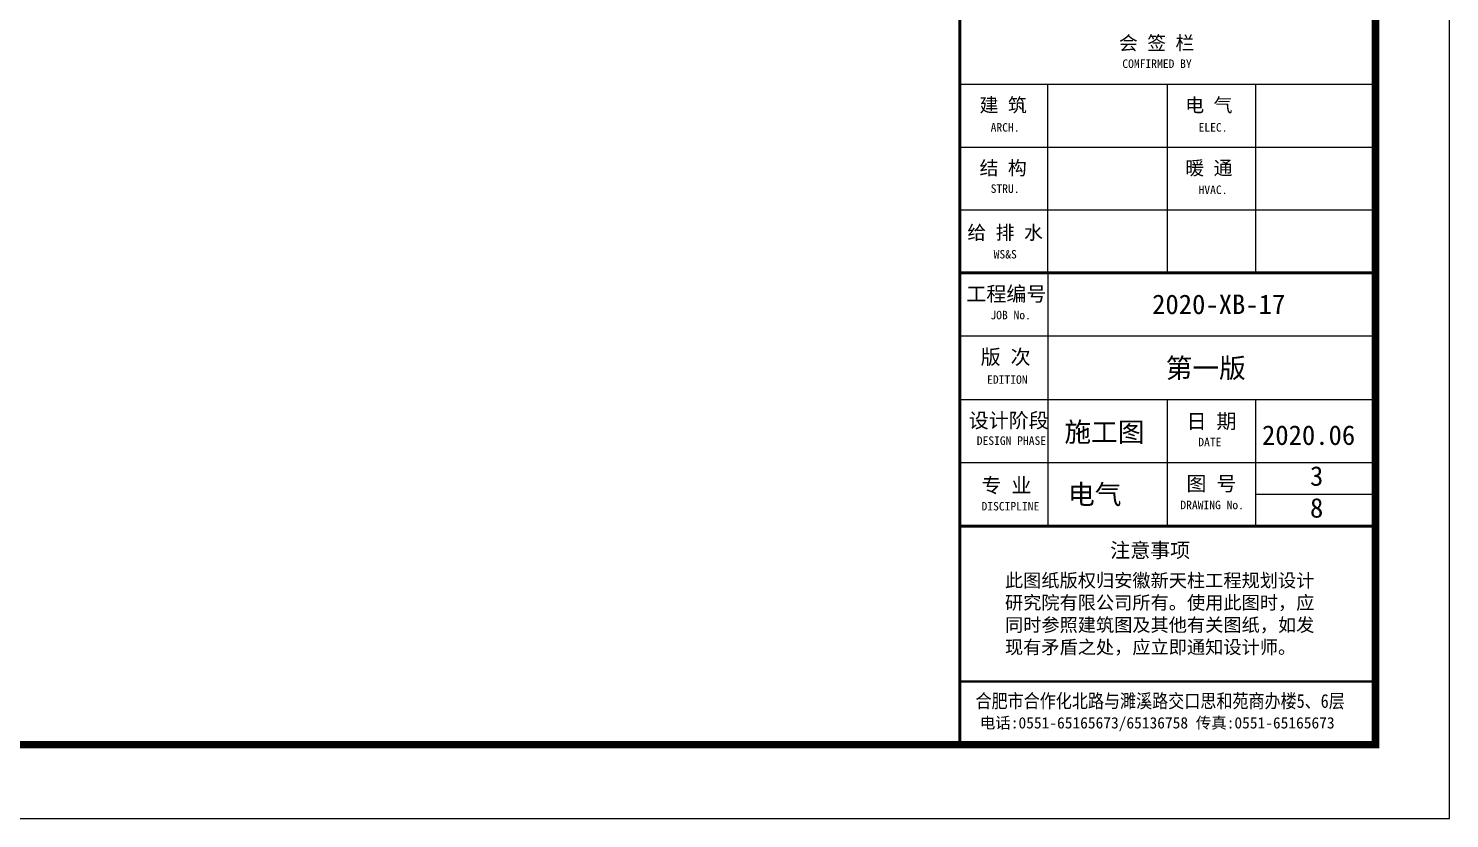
# Model space of a CAD drawing. Extents: x 4929870 to 5205508, y 4505833 to 4862647.
# Drawn here: x 5040092 to 5078470, y 4688496 to 4709846 of the extents above; entities that cross this region are included whole.
import ezdxf

# ---------------------------------------------------------------- set-up
doc = ezdxf.new("R2010")
doc.units = 0
doc.header["$LTSCALE"] = 1000
doc.header["$MEASUREMENT"] = 0
for name, color, linetype in [('46', 7, 'CONTINUOUS'), ('_TCH_KEY', 7, 'CONTINUOUS'), ('PUB_TEXT', 7, 'CONTINUOUS'), ('PUB_TITLE', 4, 'CONTINUOUS')]:
    doc.layers.add(name, color=color, linetype=linetype)
doc.styles.add('TQ', font='')
doc.styles.get('TQ').set_extended_font_data('SimSun')

# ---------------------------------------------------------------- blocks, each defined once
blk = doc.blocks.new('ly')
at = {"layer": 'PUB_TEXT', "insert": (-5884, 1715), "char_height": 212, "width": 5144.75, "attachment_point": 1, "style": 'TQ'}
blk.add_mtext('此图纸版权归安徽新天柱工程规划设计研究院有限公司所有。使用此图时，应同时参照建筑图及其他有关图纸，如发现有矛盾之处，应立即通知设计师。', dxfattribs=at)

msp = doc.modelspace()

# ---------------------------------------------------------------- linework, layer by layer
at = {"layer": '_TCH_KEY'}
msp.add_line((5065245.1, 4690496.5), (5076465.1, 4690496.5), dxfattribs=at)
at = {"layer": 'PUB_TEXT'}
for p, q in [((5076465.1, 4690496.5), (5076465.1, 4691471.4)), ((5076470.1, 4690496.1), (5074909.3, 4690496.1))]:
    msp.add_line(p, q, dxfattribs=at)
at = {"layer": 'PUB_TITLE'}
for p, q in [((5065246.2, 4708340.3, 0), (5076466.1, 4708339.6, 0)), ((5067625.1, 4703240.2, 0), (5067625.4, 4708340.2, 0)), ((5070855.1, 4703240, 0), (5070855.4, 4708340, 0)), ((5073235, 4703239.8, 0), (5073235.4, 4708339.8, 0)), ((5065246.1, 4706640.3, 0), (5076466, 4706639.6, 0)), ((5065245.9, 4704940.3, 0), (5076465.9, 4704939.6, 0)), ((5067625.8, 4696396, 0), (5067626.2, 4703240.2, 0)), ((5065245.7, 4701540.4, 0), (5076465.7, 4701539.7, 0)), ((5065245.6, 4699818.3, 0), (5076465.6, 4699817.6, 0)), ((5070854.6, 4696395.8, 0), (5070854.8, 4699817.9, 0)), ((5073234.6, 4696395.7, 0), (5073234.8, 4699817.8, 0)), ((5065245.5, 4698118.3, 0), (5076499.9, 4698117.6, 0)), ((5076465.4, 4697256.5, 0), (5073234.7, 4697256.7, 0))]:
    msp.add_line(p, q, dxfattribs=at)
at = {"layer": 'PUB_TITLE', "lineweight": 40}
for p, q in [((5065245.8, 4703240.3, 0), (5076465.8, 4703239.6, 0)), ((5065245.2, 4692196.5, 0), (5076465.1, 4692195.8, 0))]:
    msp.add_line(p, q, dxfattribs=at)
at = {"layer": 'PUB_TITLE'}
msp.add_lwpolyline([(4929870.1, 4688496.1), (5078470.1, 4688496.1), (5078470.1, 4772496.1), (4929870.1, 4772496.1)], close=True, dxfattribs=at)
at = {"layer": 'PUB_TITLE', "const_width": 200}
msp.add_lwpolyline([(4934870.1, 4690496.1), (5076470.1, 4690496.1), (5076470.1, 4770496.1), (4934870.1, 4770496.1)], close=True, dxfattribs=at)
at = {"layer": 'PUB_TITLE', "lineweight": 40, "const_width": 85}
for points in [[(5065250, 4770496.1), (5065245.1, 4690496.5)], [(5065250, 4770496.1), (5065245.1, 4690496.5)], [(5065245.4, 4696396.2), (5076410.2, 4696395.5)]]:
    msp.add_lwpolyline(points, dxfattribs=at)
at = {"layer": 'PUB_TITLE', "const_width": 85}
msp.add_lwpolyline([(5065245.8, 4703240.3), (5076465.8, 4703239.6)], dxfattribs=at)

# ---------------------------------------------------------------- block references
at = {"layer": 'PUB_TEXT', "xscale": 1.69999036178174, "yscale": 1.69999036178174, "zscale": 1.69999036178174, "rotation": 359.9964428961853}
msp.add_blockref('ly', (5076465.1, 4692195.8), dxfattribs=at)

# ---------------------------------------------------------------- texts
at = {"layer": '46', "linetype": 'Continuous', "style": 'TQ'}
for s, height, p in [('2020-XB-17', 528.65, (5070436.8, 4702127.1, 0)), ('第一版', 528.65, (5070803.5, 4700404.8)), ('施工图', 528.65, (5068068.2, 4698676.4)), ('2020.06', 528.65, (5073404.3, 4698591.9, 0)), ('3', 528.6, (5074700.6, 4697488.4, 0)), ('电气', 528.65, (5068166.7, 4696990.9)), ('8', 528.6, (5074700.5, 4696627.4))]:
    msp.add_text(s, height=height, rotation=359.99644, dxfattribs=at).set_placement(p)
at = {"layer": 'PUB_TEXT', "style": 'TQ'}
for s, height, p in [(' 工程编号', 396, (5065152.4, 4702475.3)), ('      JOB No.', 229.499, (5065133.9, 4701986)), ('  版 次', 396, (5065268.3, 4700771)), ('     EDITION', 229.499, (5065200.3, 4700243.1)), (' 设计阶段', 396, (5065213.9, 4699055.3)), ('日 期', 396, (5071364.8, 4699033.8)), ('     DESIGN PHASE', 229.499, (5064920.3, 4698593.7)), ('         DATE', 229.499, (5070279.3, 4698555.5)), ('  专 业', 396, (5065288, 4697302.1)), ('图 号', 396, (5071364.7, 4697350)), ('     DRAWING No.', 229.499, (5070419.3, 4696855)), ('     DISCIPLINE', 229.499, (5065049.1, 4696820.8)), ('注意事项', 396, (5069304.7, 4695548.4)), ('电话:0551-65165673/65136758 传真:0551-65165673', 305.998, (5065785.7, 4690931.3, -55.6))]:
    msp.add_text(s, height=height, rotation=359.99644, dxfattribs=at).set_placement(p)
at = {"layer": 'PUB_TEXT', "style": 'TQ', "width": 0.85}
msp.add_text('合肥市合作化北路与濉溪路交口思和苑商办楼5、6层 ', height=373.998, rotation=359.99644, dxfattribs=at).set_placement((5065668, 4691487.6, -55.6))
at = {"layer": 'PUB_TEXT', "attachment_point": 1, "rotation": 359.99644, "style": 'TQ'}
for s, insert, char_height, width in [('会 签 栏', (5069539.2, 4709637.2), 374, 4447.175), ('COMFIRMED BY', (5069632.7, 4709006.7), 229.499, 4799.073), ('建 筑', (5065777.3, 4707961.4), 374, 4011.977), ('电 气', (5071332.3, 4707961.1), 374, 4011.977), ('   ARCH.', (5065608.5, 4707286.3), 229.5, 4799.073), ('   ELEC.', (5071223, 4707286), 229.5, 4799.073), ('结 构', (5065777.2, 4706261.4), 374, 4011.977), ('暖 通', (5071332.1, 4706261.1), 374, 4011.977), ('   STRU.', (5065608.4, 4705631), 229.5, 4799.073), ('   HVAC.', (5071222.9, 4705600.9), 229.5, 4799.073), ('给 排 水', (5065447.1, 4704518.5), 374, 4447.175), ('   WS&S', (5065689.5, 4703858.2), 229.5, 4882.372)]:
    msp.add_mtext(s, dxfattribs=dict(at, insert=insert, char_height=char_height, width=width))

doc.saveas('drawing.dxf')
